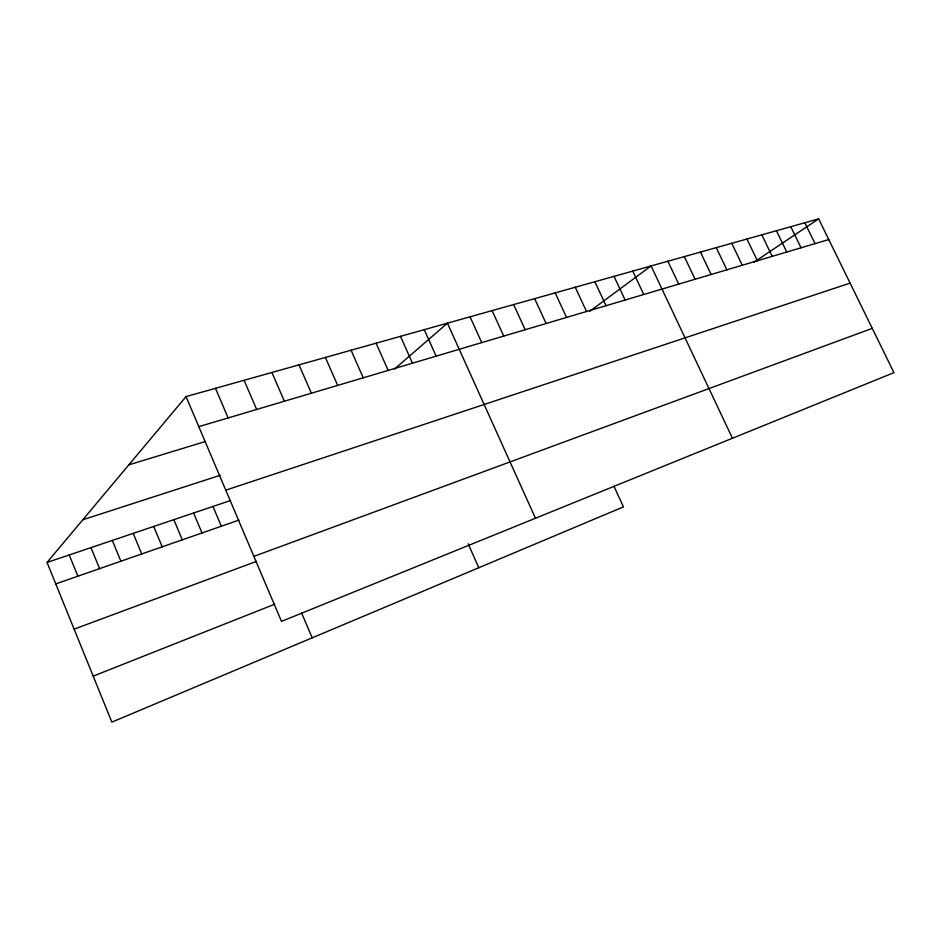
<?xml version="1.0" encoding="UTF-8"?>
<svg xmlns="http://www.w3.org/2000/svg" width="941" height="941" viewBox="0 0 941 941"><rect width="100%" height="100%" fill="white"/><g stroke="black" fill="none" stroke-linecap="round" stroke-linejoin="round"><path stroke-width="1.41" d="M614.014 486.379L623.436 506.881L111.861 722.123L47.05 562.447L186.036 396.596L818.646 218.877L893.95 372.66L281.488 621.389L186.036 396.596M394.514 369.048L447.434 323.163L535.464 518.244M589.819 311.236L651.078 265.95L732.439 438.247M753.953 262.198L818.646 218.877M93.206 676.132L274.701 604.216M74.127 629.141L256.505 561.365M253.882 556.378L872.26 328.374M55.766 583.902L238.979 520.079M47.05 562.447L230.663 500.494M225.769 490.167L850.099 283.123M82.832 519.75L220.276 475.276M128.823 464.866L205.35 441.517M198.798 426.649L828.762 239.555M804.837 222.758L815.024 243.625M790.769 226.71L801.026 247.789M776.431 230.733L786.77 252.023M761.822 234.838L772.22 256.34M746.931 239.026L757.399 260.751M731.733 243.296L742.284 265.233M716.242 247.648L726.864 269.82M700.445 252.082L711.137 274.49M684.319 256.611L695.093 279.254M667.863 261.233L678.708 284.111M632.752 271.102L643.762 294.498M614.026 276.36L625.118 300.038M594.865 281.747L606.039 305.696M575.269 287.252L586.525 311.495M555.202 292.886L566.553 317.435M534.664 298.65L546.109 323.504M513.645 304.566L525.172 329.715M492.108 310.612L503.717 336.09M470.041 316.811L481.745 342.618M424.25 329.679L436.142 356.157M400.478 336.349L412.464 363.191M468.159 543.804L478.793 567.741M376.094 343.206L388.174 370.413M351.075 350.228L363.25 377.811M325.386 357.451L337.654 385.41M299.015 364.861L311.377 393.22M271.925 372.471L284.382 401.231M244.084 380.293L256.646 409.476M215.465 388.327L228.134 417.945M301.461 612.673L312.2 637.833M212.984 506.458L221.347 526.231M193.599 512.998L201.997 532.959M173.85 519.655L182.295 539.828M153.712 526.454L162.205 546.827M133.199 533.371L141.738 553.955M112.297 540.428L120.871 561.224M90.971 547.627L99.593 568.635M69.222 554.967L77.891 576.198"/></g></svg>
